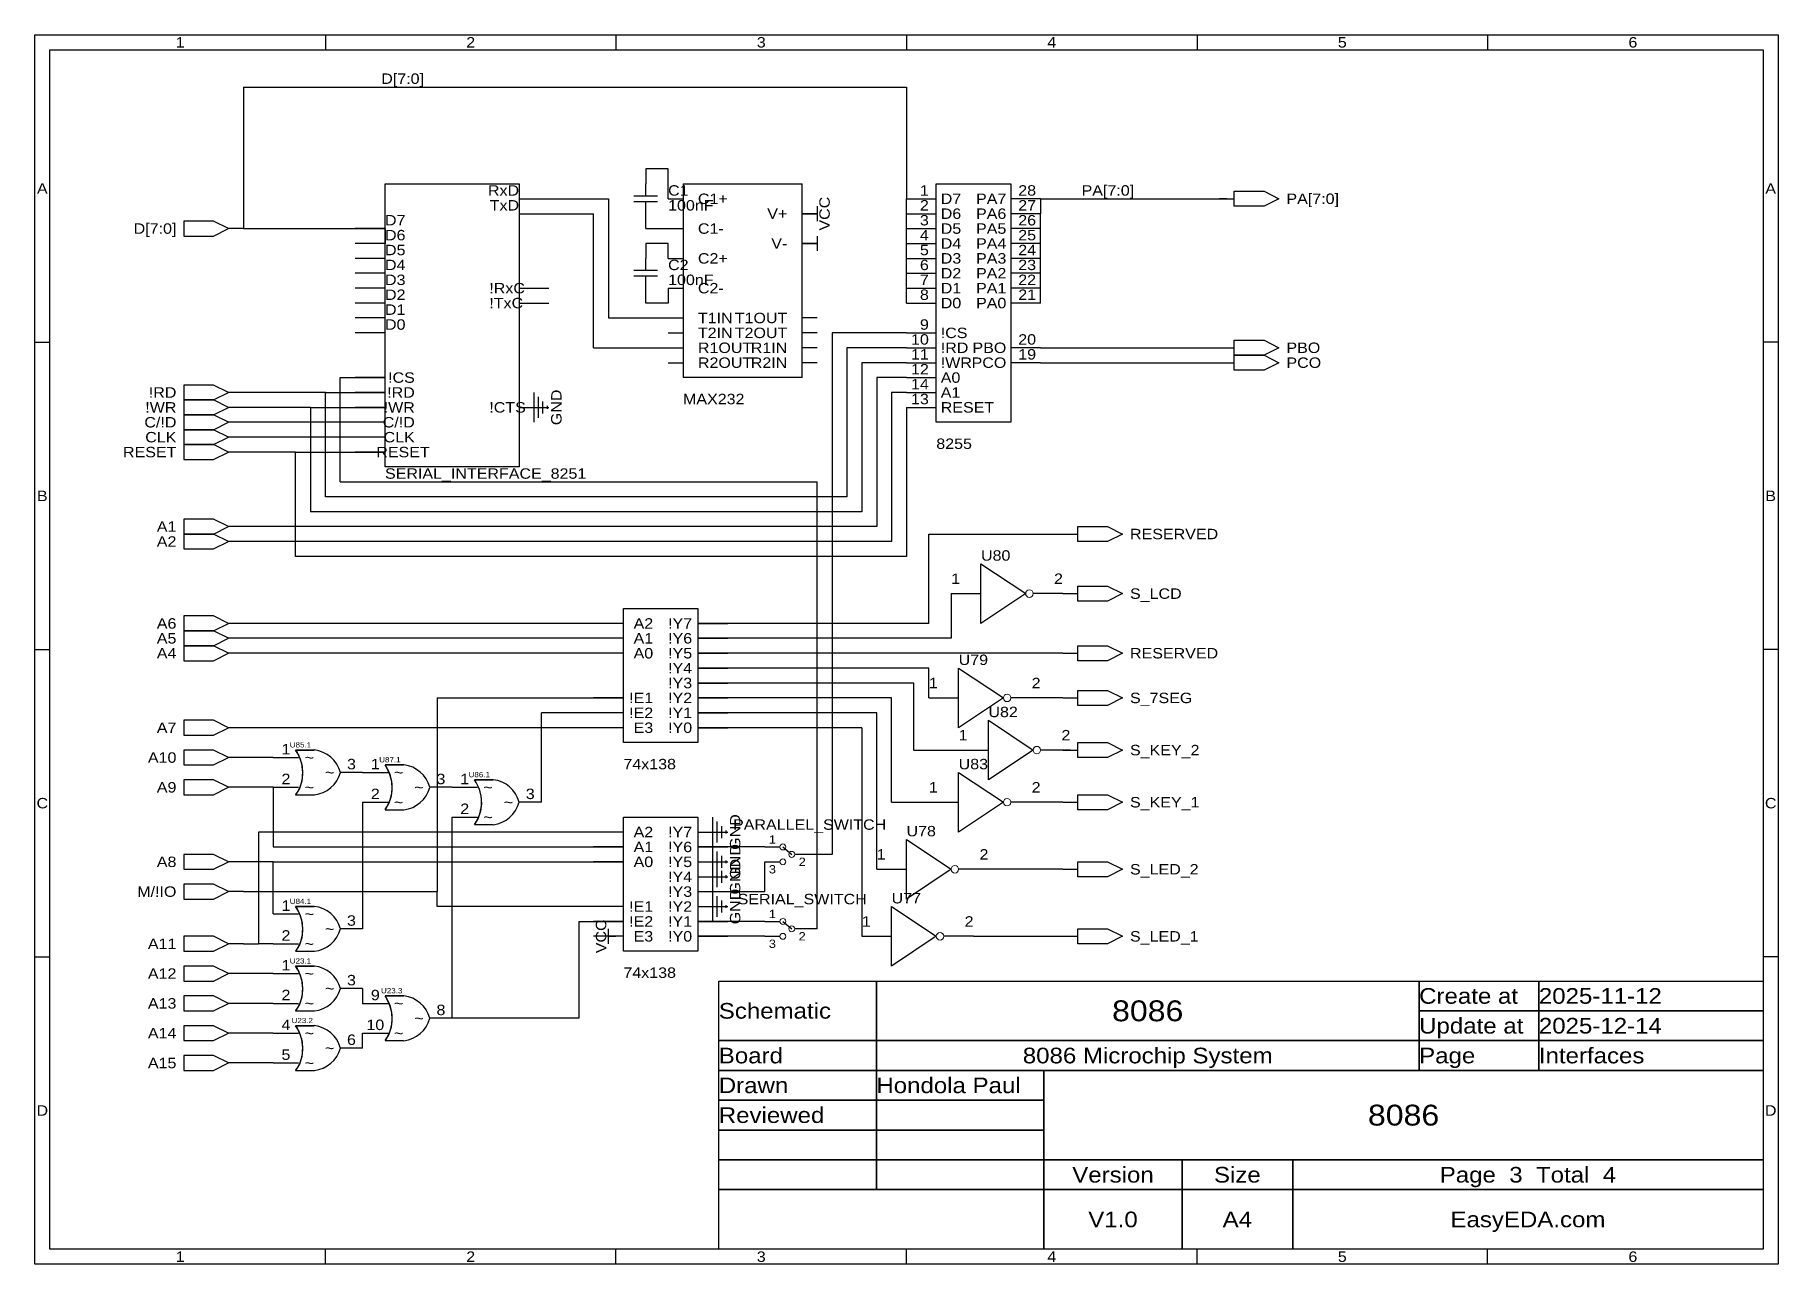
# Model space of a CAD drawing. Header units: millimetres. Extents: x 0 to 297, y 0 to 210.
import ezdxf
from ezdxf.enums import TextEntityAlignment as Align

# ---------------------------------------------------------------- set-up
doc = ezdxf.new("R2010")
doc.units = ezdxf.units.MM
doc.header["$MEASUREMENT"] = 0
doc.styles.get("Standard").update_dxf_attribs({"font": 'arial.ttf'})

msp = doc.modelspace()

# ---------------------------------------------------------------- linework, layer by layer
at = {"color": 1, "true_color": 0xa00000}
for points in [[(0, 209.55), (297.18, 209.55), (297.18, 0), (0, 0)], [(2.54, 207.01), (294.64, 207.01), (294.64, 2.54), (2.54, 2.54)], [(59.69, 184.15), (82.55, 184.15), (82.55, 135.89), (59.69, 135.89)], [(153.67, 184.15), (166.37, 184.15), (166.37, 143.51), (153.67, 143.51)], [(204.47, 182.88), (209.55, 182.88), (212.09, 181.61), (209.55, 180.34), (204.47, 180.34)], [(33.02, 176.53), (30.48, 177.8), (25.4, 177.8), (25.4, 175.26), (30.48, 175.26)], [(204.47, 157.48), (209.55, 157.48), (212.09, 156.21), (209.55, 154.94), (204.47, 154.94)], [(204.47, 154.94), (209.55, 154.94), (212.09, 153.67), (209.55, 152.4), (204.47, 152.4)], [(33.02, 148.59), (30.48, 149.86), (25.4, 149.86), (25.4, 147.32), (30.48, 147.32)], [(33.02, 146.05), (30.48, 147.32), (25.4, 147.32), (25.4, 144.78), (30.48, 144.78)], [(33.02, 143.51), (30.48, 144.78), (25.4, 144.78), (25.4, 142.24), (30.48, 142.24)], [(33.02, 140.97), (30.48, 142.24), (25.4, 142.24), (25.4, 139.7), (30.48, 139.7)], [(33.02, 138.43), (30.48, 139.7), (25.4, 139.7), (25.4, 137.16), (30.48, 137.16)], [(33.02, 125.73), (30.48, 127), (25.4, 127), (25.4, 124.46), (30.48, 124.46)], [(177.8, 125.73), (182.88, 125.73), (185.42, 124.46), (182.88, 123.19), (177.8, 123.19)], [(33.02, 123.19), (30.48, 124.46), (25.4, 124.46), (25.4, 121.92), (30.48, 121.92)], [(161.29, 114.3), (161.29, 119.38), (168.91, 114.3), (161.29, 109.22)], [(177.8, 115.57), (182.88, 115.57), (185.42, 114.3), (182.88, 113.03), (177.8, 113.03)], [(33.02, 109.22), (30.48, 110.49), (25.4, 110.49), (25.4, 107.95), (30.48, 107.95)], [(100.33, 111.76), (113.03, 111.76), (113.03, 88.9), (100.33, 88.9)], [(33.02, 106.68), (30.48, 107.95), (25.4, 107.95), (25.4, 105.41), (30.48, 105.41)], [(33.02, 104.14), (30.48, 105.41), (25.4, 105.41), (25.4, 102.87), (30.48, 102.87)], [(177.8, 105.41), (182.88, 105.41), (185.42, 104.14), (182.88, 102.87), (177.8, 102.87)], [(157.48, 96.52), (157.48, 101.6), (165.1, 96.52), (157.48, 91.44)], [(177.8, 97.79), (182.88, 97.79), (185.42, 96.52), (182.88, 95.25), (177.8, 95.25)], [(33.02, 91.44), (30.48, 92.71), (25.4, 92.71), (25.4, 90.17), (30.48, 90.17)], [(162.56, 87.63), (162.56, 92.71), (170.18, 87.63), (162.56, 82.55)], [(33.02, 86.36), (30.48, 87.63), (25.4, 87.63), (25.4, 85.09), (30.48, 85.09)], [(177.8, 88.9), (182.88, 88.9), (185.42, 87.63), (182.88, 86.36), (177.8, 86.36)], [(157.48, 78.74), (157.48, 83.82), (165.1, 78.74), (157.48, 73.66)], [(33.02, 81.28), (30.48, 82.55), (25.4, 82.55), (25.4, 80.01), (30.48, 80.01)], [(177.8, 80.01), (182.88, 80.01), (185.42, 78.74), (182.88, 77.47), (177.8, 77.47)], [(100.33, 76.2), (113.03, 76.2), (113.03, 53.34), (100.33, 53.34)], [(148.59, 67.31), (148.59, 72.39), (156.21, 67.31), (148.59, 62.23)], [(33.02, 68.58), (30.48, 69.85), (25.4, 69.85), (25.4, 67.31), (30.48, 67.31)], [(177.8, 68.58), (182.88, 68.58), (185.42, 67.31), (182.88, 66.04), (177.8, 66.04)], [(33.02, 63.5), (30.48, 64.77), (25.4, 64.77), (25.4, 62.23), (30.48, 62.23)], [(146.05, 55.88), (146.05, 60.96), (153.67, 55.88), (146.05, 50.8)], [(177.8, 57.15), (182.88, 57.15), (185.42, 55.88), (182.88, 54.61), (177.8, 54.61)], [(33.02, 54.61), (30.48, 55.88), (25.4, 55.88), (25.4, 53.34), (30.48, 53.34)], [(33.02, 49.53), (30.48, 50.8), (25.4, 50.8), (25.4, 48.26), (30.48, 48.26)], [(33.02, 44.45), (30.48, 45.72), (25.4, 45.72), (25.4, 43.18), (30.48, 43.18)], [(33.02, 39.37), (30.48, 40.64), (25.4, 40.64), (25.4, 38.1), (30.48, 38.1)], [(33.02, 34.29), (30.48, 35.56), (25.4, 35.56), (25.4, 33.02), (30.48, 33.02)]]:
    msp.add_lwpolyline(points, close=True, dxfattribs=at)
for points in [[(49.53, 209.55), (49.53, 207.01)], [(99.06, 209.55), (99.06, 207.01)], [(148.59, 209.55), (148.59, 207.01)], [(198.12, 209.55), (198.12, 207.01)], [(247.65, 209.55), (247.65, 207.01)], [(102.11, 182.12), (106.17, 182.12)], [(104.14, 182.12), (104.14, 184.15)], [(110.49, 184.15), (130.81, 184.15)], [(110.49, 184.15), (110.49, 151.13)], [(130.81, 151.13), (130.81, 184.15)], [(106.17, 181.1), (102.11, 181.1)], [(104.14, 179.07), (104.14, 181.1)], [(133.35, 179.07), (132.08, 179.07)], [(133.35, 180.34), (133.35, 177.8)], [(133.35, 173.99), (132.08, 173.99)], [(133.35, 175.26), (133.35, 172.72)], [(102.11, 169.42), (106.17, 169.42)], [(104.14, 169.42), (104.14, 171.45)], [(106.17, 168.4), (102.11, 168.4)], [(104.14, 166.37), (104.14, 168.4)], [(0, 157.16), (2.54, 157.16)], [(297.18, 157.16), (294.64, 157.16)], [(85.09, 143.51), (85.09, 148.59)], [(130.81, 151.13), (110.49, 151.13)], [(85.85, 144.27), (85.85, 147.83)], [(86.61, 145.03), (86.61, 147.07)], [(87.38, 145.8), (87.38, 146.3)], [(0, 104.78), (2.54, 104.78)], [(297.18, 104.78), (294.64, 104.78)], [(44.45, 87.63), (47.62, 87.63)], [(47.62, 87.63), (44.45, 87.63), (44.7, 87.22), (45.24, 86.08), (45.57, 84.86), (45.64, 83.57), (45.49, 82.32), (45.09, 81.1), (44.45, 80.01), (47.62, 80.01)], [(59.69, 85.09), (62.87, 85.09)], [(62.87, 85.09), (59.69, 85.09), (59.94, 84.68), (60.48, 83.54), (60.81, 82.32), (60.88, 81.03), (60.73, 79.78), (60.33, 78.56), (59.69, 77.47), (62.87, 77.47)], [(74.93, 82.55), (78.1, 82.55)], [(78.1, 82.55), (74.93, 82.55), (75.18, 82.14), (75.72, 81), (76.05, 79.78), (76.12, 78.49), (75.97, 77.24), (75.56, 76.02), (74.93, 74.93), (78.1, 74.93)], [(44.45, 80.01), (47.62, 80.01)], [(59.69, 77.47), (62.87, 77.47)], [(74.93, 74.93), (78.1, 74.93)], [(115.57, 71.12), (115.57, 76.2)], [(116.33, 71.88), (116.33, 75.44)], [(117.09, 72.64), (117.09, 74.68)], [(117.86, 73.41), (117.86, 73.91)], [(115.57, 66.04), (115.57, 71.12)], [(115.57, 63.5), (115.57, 68.58)], [(116.33, 66.8), (116.33, 70.36)], [(117.09, 67.56), (117.09, 69.6)], [(117.86, 68.33), (117.86, 68.83)], [(116.33, 64.26), (116.33, 67.82)], [(117.09, 65.02), (117.09, 67.06)], [(117.86, 65.79), (117.86, 66.29)], [(115.57, 58.42), (115.57, 63.5)], [(116.33, 59.18), (116.33, 62.74)], [(44.45, 60.96), (47.62, 60.96)], [(47.62, 60.96), (44.45, 60.96), (44.7, 60.55), (45.24, 59.41), (45.57, 58.19), (45.64, 56.9), (45.49, 55.65), (45.09, 54.43), (44.45, 53.34), (47.62, 53.34)], [(117.09, 59.94), (117.09, 61.98)], [(117.86, 60.71), (117.86, 61.21)], [(97.79, 54.61), (97.79, 57.15)], [(97.79, 55.88), (99.06, 55.88)], [(0, 52.39), (2.54, 52.39)], [(44.45, 53.34), (47.62, 53.34)], [(44.45, 50.8), (47.62, 50.8)], [(47.62, 50.8), (44.45, 50.8), (44.7, 50.39), (45.24, 49.25), (45.57, 48.03), (45.64, 46.74), (45.49, 45.49), (45.09, 44.27), (44.45, 43.18), (47.62, 43.18)], [(297.18, 52.39), (294.64, 52.39)], [(116.59, 48.26), (143.45, 48.26)], [(116.59, 38.1), (116.59, 48.26)], [(143.45, 48.26), (143.45, 38.1)], [(143.45, 48.26), (235.98, 48.26)], [(143.45, 38.1), (143.45, 48.26)], [(235.98, 48.26), (235.98, 38.1)], [(235.98, 48.26), (256.39, 48.26)], [(235.98, 43.18), (235.98, 48.26)], [(256.39, 48.26), (256.39, 43.18)], [(256.39, 48.26), (294.64, 48.26)], [(256.39, 43.18), (256.39, 48.26)], [(294.64, 48.26), (294.64, 43.18)], [(59.69, 45.72), (62.87, 45.72)], [(62.87, 45.72), (59.69, 45.72), (59.94, 45.31), (60.48, 44.17), (60.81, 42.95), (60.88, 41.66), (60.73, 40.41), (60.33, 39.19), (59.69, 38.1), (62.87, 38.1)], [(44.45, 43.18), (47.62, 43.18)], [(256.39, 43.18), (235.98, 43.18)], [(235.98, 43.18), (256.39, 43.18)], [(235.98, 38.1), (235.98, 43.18)], [(294.64, 43.18), (256.39, 43.18)], [(256.39, 43.18), (256.39, 38.1)], [(256.39, 43.18), (294.64, 43.18)], [(256.39, 38.1), (256.39, 43.18)], [(294.64, 43.18), (294.64, 38.1)], [(44.45, 40.64), (47.62, 40.64)], [(47.62, 40.64), (44.45, 40.64), (44.7, 40.23), (45.24, 39.09), (45.57, 37.87), (45.64, 36.58), (45.49, 35.33), (45.09, 34.11), (44.45, 33.02), (47.62, 33.02)], [(59.69, 38.1), (62.87, 38.1)], [(143.45, 38.1), (116.59, 38.1)], [(116.59, 38.1), (143.45, 38.1)], [(116.59, 33.02), (116.59, 38.1)], [(235.98, 38.1), (143.45, 38.1)], [(143.45, 38.1), (143.45, 33.02)], [(143.45, 38.1), (235.98, 38.1)], [(143.45, 33.02), (143.45, 38.1)], [(256.39, 38.1), (235.98, 38.1)], [(235.98, 38.1), (235.98, 33.02)], [(235.98, 38.1), (256.39, 38.1)], [(235.98, 33.02), (235.98, 38.1)], [(294.64, 38.1), (256.39, 38.1)], [(256.39, 38.1), (256.39, 33.02)], [(256.39, 38.1), (294.64, 38.1)], [(256.39, 33.02), (256.39, 38.1)], [(294.64, 38.1), (294.64, 33.02)], [(44.45, 33.02), (47.62, 33.02)], [(143.45, 33.02), (116.59, 33.02)], [(116.59, 33.02), (143.45, 33.02)], [(116.59, 27.94), (116.59, 33.02)], [(235.98, 33.02), (143.45, 33.02)], [(143.45, 33.02), (143.45, 27.94)], [(143.45, 33.02), (172.02, 33.02)], [(143.45, 27.94), (143.45, 33.02)], [(172.02, 33.02), (172.02, 27.94)], [(172.02, 33.02), (294.64, 33.02)], [(172.02, 17.78), (172.02, 33.02)], [(256.39, 33.02), (235.98, 33.02)], [(294.64, 33.02), (256.39, 33.02)], [(294.64, 33.02), (294.64, 17.78)], [(143.45, 27.94), (116.59, 27.94)], [(116.59, 27.94), (143.45, 27.94)], [(116.59, 22.86), (116.59, 27.94)], [(172.02, 27.94), (143.45, 27.94)], [(143.45, 27.94), (143.45, 22.86)], [(143.45, 27.94), (172.02, 27.94)], [(143.45, 22.86), (143.45, 27.94)], [(172.02, 27.94), (172.02, 22.86)], [(143.45, 22.86), (116.59, 22.86)], [(116.59, 22.86), (143.45, 22.86)], [(116.59, 17.78), (116.59, 22.86)], [(172.02, 22.86), (143.45, 22.86)], [(143.45, 22.86), (143.45, 17.78)], [(143.45, 22.86), (172.02, 22.86)], [(143.45, 17.78), (143.45, 22.86)], [(172.02, 22.86), (172.02, 17.78)], [(143.45, 17.78), (116.59, 17.78)], [(116.59, 17.78), (143.45, 17.78)], [(116.59, 12.7), (116.59, 17.78)], [(172.02, 17.78), (143.45, 17.78)], [(143.45, 17.78), (143.45, 12.7)], [(143.45, 17.78), (172.02, 17.78)], [(143.45, 12.7), (143.45, 17.78)], [(294.64, 17.78), (172.02, 17.78)], [(172.02, 17.78), (172.02, 12.7)], [(172.02, 17.78), (195.56, 17.78)], [(172.02, 12.7), (172.02, 17.78)], [(195.56, 17.78), (195.56, 12.7)], [(195.56, 17.78), (214.43, 17.78)], [(195.56, 12.7), (195.56, 17.78)], [(214.43, 17.78), (214.43, 12.7)], [(214.43, 17.78), (294.64, 17.78)], [(214.43, 12.7), (214.43, 17.78)], [(294.64, 17.78), (294.64, 12.7)], [(143.45, 12.7), (116.59, 12.7)], [(116.59, 12.7), (172.02, 12.7)], [(116.59, 2.54), (116.59, 12.7)], [(172.02, 12.7), (143.45, 12.7)], [(195.56, 12.7), (172.02, 12.7)], [(172.02, 12.7), (172.02, 2.54)], [(172.02, 12.7), (195.56, 12.7)], [(172.02, 2.54), (172.02, 12.7)], [(214.43, 12.7), (195.56, 12.7)], [(195.56, 12.7), (195.56, 2.54)], [(195.56, 12.7), (214.43, 12.7)], [(195.56, 2.54), (195.56, 12.7)], [(294.64, 12.7), (214.43, 12.7)], [(214.43, 12.7), (214.43, 2.54)], [(214.43, 12.7), (294.64, 12.7)], [(214.43, 2.54), (214.43, 12.7)], [(294.64, 12.7), (294.64, 2.54)], [(49.53, 0), (49.53, 2.54)], [(99.06, 0), (99.06, 2.54)], [(172.02, 2.54), (116.59, 2.54)], [(148.59, 0), (148.59, 2.54)], [(195.56, 2.54), (172.02, 2.54)], [(214.43, 2.54), (195.56, 2.54)], [(198.12, 0), (198.12, 2.54)], [(294.64, 2.54), (214.43, 2.54)], [(247.65, 0), (247.65, 2.54)]]:
    msp.add_lwpolyline(points, dxfattribs=at)
at = {"color": 1, "true_color": 0x008800}
for points in [[(35.56, 200.66), (35.56, 176.53)], [(35.56, 200.66), (148.59, 200.66)], [(148.59, 200.66), (148.59, 181.61)], [(107.95, 186.69), (104.14, 186.69)], [(107.95, 181.61), (107.95, 186.69)], [(82.55, 181.61), (97.79, 181.61)], [(97.79, 181.61), (97.79, 161.29)], [(148.59, 179.07), (148.59, 181.61)], [(171.45, 181.61), (201.93, 181.61)], [(171.45, 181.61), (171.45, 179.07)], [(203.2, 181.61), (201.93, 181.61)], [(82.55, 179.07), (95.25, 179.07)], [(95.25, 156.21), (95.25, 179.07)], [(130.81, 179.07), (133.35, 179.07)], [(148.59, 176.53), (148.59, 179.07)], [(171.45, 176.53), (171.45, 179.07)], [(35.56, 176.53), (59.69, 176.53)], [(59.69, 176.53), (59.69, 173.99)], [(104.14, 176.53), (107.95, 176.53)], [(148.59, 173.99), (148.59, 176.53)], [(171.45, 173.99), (171.45, 176.53)], [(59.69, 171.45), (59.69, 173.99)], [(107.95, 173.99), (104.14, 173.99)], [(107.95, 171.45), (107.95, 173.99)], [(130.81, 173.99), (133.35, 173.99)], [(148.59, 171.45), (148.59, 173.99)], [(171.45, 171.45), (171.45, 173.99)], [(59.69, 168.91), (59.69, 171.45)], [(148.59, 168.91), (148.59, 171.45)], [(171.45, 168.91), (171.45, 171.45)], [(59.69, 166.37), (59.69, 168.91)], [(148.59, 166.37), (148.59, 168.91)], [(171.45, 166.37), (171.45, 168.91)], [(59.69, 163.83), (59.69, 166.37)], [(59.69, 161.29), (59.69, 163.83)], [(107.95, 163.83), (104.14, 163.83)], [(107.95, 166.37), (107.95, 163.83)], [(148.59, 163.83), (148.59, 166.37)], [(171.45, 163.83), (171.45, 166.37)], [(59.69, 158.75), (59.69, 161.29)], [(97.79, 161.29), (107.95, 161.29)], [(148.59, 158.75), (135.89, 158.75)], [(135.89, 158.75), (135.89, 69.85)], [(95.25, 156.21), (107.95, 156.21)], [(138.43, 156.21), (138.43, 130.81)], [(148.59, 156.21), (138.43, 156.21)], [(171.45, 156.21), (201.93, 156.21)], [(148.59, 153.67), (140.97, 153.67)], [(140.97, 153.67), (140.97, 128.27)], [(171.45, 153.67), (201.93, 153.67)], [(49.53, 148.59), (35.56, 148.59)], [(49.53, 148.59), (59.69, 148.59)], [(49.53, 130.81), (49.53, 148.59)], [(52.07, 151.13), (59.69, 151.13)], [(52.07, 133.35), (52.07, 151.13)], [(143.51, 151.13), (143.51, 125.73)], [(148.59, 151.13), (143.51, 151.13)], [(146.05, 148.59), (146.05, 123.19)], [(148.59, 148.59), (146.05, 148.59)], [(46.99, 146.05), (35.56, 146.05)], [(46.99, 146.05), (59.69, 146.05)], [(46.99, 146.05), (46.99, 128.27)], [(148.59, 146.05), (148.59, 120.65)], [(59.69, 143.51), (35.56, 143.51)], [(59.69, 140.97), (35.56, 140.97)], [(44.45, 138.43), (35.56, 138.43)], [(44.45, 138.43), (59.69, 138.43)], [(44.45, 120.65), (44.45, 138.43)], [(138.43, 130.81), (49.53, 130.81)], [(52.07, 133.35), (133.35, 133.35)], [(133.35, 57.15), (133.35, 133.35)], [(140.97, 128.27), (46.99, 128.27)], [(143.51, 125.73), (35.56, 125.73)], [(146.05, 123.19), (35.56, 123.19)], [(152.4, 109.22), (152.4, 124.46)], [(152.4, 124.46), (175.26, 124.46)], [(148.59, 120.65), (44.45, 120.65)], [(156.21, 114.3), (156.21, 106.68)], [(100.33, 109.22), (35.56, 109.22)], [(152.4, 109.22), (113.03, 109.22)], [(100.33, 106.68), (35.56, 106.68)], [(100.33, 104.14), (35.56, 104.14)], [(156.21, 106.68), (113.03, 106.68)], [(175.26, 104.14), (113.03, 104.14)], [(152.4, 101.6), (113.03, 101.6)], [(152.4, 96.52), (152.4, 101.6)], [(149.86, 99.06), (113.03, 99.06)], [(149.86, 87.63), (149.86, 99.06)], [(68.58, 96.52), (68.58, 63.5)], [(68.58, 96.52), (100.33, 96.52)], [(146.05, 96.52), (113.03, 96.52)], [(146.05, 78.74), (146.05, 96.52)], [(175.26, 96.52), (171.45, 96.52)], [(100.33, 93.98), (86.36, 93.98)], [(86.36, 78.74), (86.36, 93.98)], [(143.51, 93.98), (113.03, 93.98)], [(143.51, 67.31), (143.51, 93.98)], [(100.33, 91.44), (35.56, 91.44)], [(140.97, 91.44), (113.03, 91.44)], [(140.97, 91.44), (140.97, 55.88)], [(40.64, 86.36), (35.56, 86.36)], [(149.86, 87.63), (157.48, 87.63)], [(175.26, 87.63), (176.53, 87.63)], [(40.64, 81.28), (35.56, 81.28)], [(40.64, 81.28), (40.64, 71.12)], [(55.88, 78.74), (55.88, 57.15)], [(146.05, 78.74), (152.4, 78.74)], [(175.26, 78.74), (171.45, 78.74)], [(71.12, 41.91), (71.12, 76.2)], [(38.1, 73.66), (38.1, 54.61)], [(100.33, 73.66), (38.1, 73.66)], [(40.64, 68.58), (35.56, 68.58)], [(40.64, 71.12), (100.33, 71.12)], [(40.64, 68.58), (100.33, 68.58)], [(40.64, 59.69), (40.64, 68.58)], [(124.46, 71.12), (113.03, 71.12)], [(124.46, 63.5), (124.46, 68.58)], [(135.89, 69.85), (132.08, 69.85)], [(175.26, 67.31), (162.56, 67.31)], [(35.56, 63.5), (68.58, 63.5)], [(68.58, 60.96), (68.58, 63.5)], [(113.03, 63.5), (124.46, 63.5)], [(100.33, 60.96), (68.58, 60.96)], [(92.71, 58.42), (92.71, 41.91)], [(92.71, 58.42), (100.33, 58.42)], [(124.46, 58.42), (113.03, 58.42)], [(133.35, 57.15), (132.08, 57.15)], [(35.56, 54.61), (38.1, 54.61)], [(40.64, 54.61), (38.1, 54.61)], [(124.46, 55.88), (113.03, 55.88)], [(160.02, 55.88), (175.26, 55.88)], [(40.64, 49.53), (35.56, 49.53)], [(55.88, 46.99), (55.88, 44.45)], [(40.64, 44.45), (35.56, 44.45)], [(92.71, 41.91), (71.12, 41.91)], [(40.64, 39.37), (35.56, 39.37)], [(55.88, 36.83), (55.88, 39.37)], [(40.64, 34.29), (35.56, 34.29)]]:
    msp.add_lwpolyline(points, dxfattribs=at)
at = {"color": 1, "true_color": 0x880000}
for points in [[(104.14, 186.69), (104.14, 184.15)], [(82.55, 181.61), (87.63, 181.61)], [(107.95, 181.61), (110.49, 181.61)], [(148.59, 181.61), (153.67, 181.61)], [(171.45, 181.61), (166.37, 181.61)], [(201.93, 181.61), (204.47, 181.61)], [(82.55, 179.07), (87.63, 179.07)], [(104.14, 176.53), (104.14, 179.07)], [(133.35, 179.07), (130.81, 179.07)], [(130.81, 179.07), (132.08, 179.07)], [(148.59, 179.07), (153.67, 179.07)], [(171.45, 179.07), (166.37, 179.07)], [(35.56, 176.53), (33.02, 176.53)], [(59.69, 176.53), (54.61, 176.53)], [(107.95, 176.53), (110.49, 176.53)], [(148.59, 176.53), (153.67, 176.53)], [(171.45, 176.53), (166.37, 176.53)], [(59.69, 173.99), (54.61, 173.99)], [(104.14, 173.99), (104.14, 171.45)], [(130.81, 173.99), (132.08, 173.99)], [(133.35, 173.99), (130.81, 173.99)], [(148.59, 173.99), (153.67, 173.99)], [(171.45, 173.99), (166.37, 173.99)], [(59.69, 171.45), (54.61, 171.45)], [(107.95, 171.45), (110.49, 171.45)], [(148.59, 171.45), (153.67, 171.45)], [(171.45, 171.45), (166.37, 171.45)], [(59.69, 168.91), (54.61, 168.91)], [(148.59, 168.91), (153.67, 168.91)], [(171.45, 168.91), (166.37, 168.91)], [(59.69, 166.37), (54.61, 166.37)], [(59.69, 163.83), (54.61, 163.83)], [(82.55, 166.37), (87.63, 166.37)], [(82.55, 163.83), (87.63, 163.83)], [(104.14, 163.83), (104.14, 166.37)], [(107.95, 166.37), (110.49, 166.37)], [(148.59, 166.37), (153.67, 166.37)], [(148.59, 163.83), (153.67, 163.83)], [(171.45, 166.37), (166.37, 166.37)], [(171.45, 163.83), (166.37, 163.83)], [(59.69, 161.29), (54.61, 161.29)], [(107.95, 161.29), (110.49, 161.29)], [(133.35, 161.29), (130.81, 161.29)], [(59.69, 158.75), (54.61, 158.75)], [(107.95, 158.75), (110.49, 158.75)], [(133.35, 158.75), (130.81, 158.75)], [(148.59, 158.75), (153.67, 158.75)], [(107.95, 156.21), (110.49, 156.21)], [(133.35, 156.21), (130.81, 156.21)], [(148.59, 156.21), (153.67, 156.21)], [(171.45, 156.21), (166.37, 156.21)], [(201.93, 156.21), (204.47, 156.21)], [(107.95, 153.67), (110.49, 153.67)], [(133.35, 153.67), (130.81, 153.67)], [(148.59, 153.67), (153.67, 153.67)], [(171.45, 153.67), (166.37, 153.67)], [(201.93, 153.67), (204.47, 153.67)], [(35.56, 148.59), (33.02, 148.59)], [(59.69, 151.13), (54.61, 151.13)], [(59.69, 148.59), (54.61, 148.59)], [(148.59, 151.13), (153.67, 151.13)], [(148.59, 148.59), (153.67, 148.59)], [(35.56, 146.05), (33.02, 146.05)], [(59.69, 146.05), (54.61, 146.05)], [(82.55, 146.05), (87.63, 146.05)], [(82.55, 146.05), (85.09, 146.05)], [(148.59, 146.05), (153.67, 146.05)], [(35.56, 143.51), (33.02, 143.51)], [(59.69, 143.51), (54.61, 143.51)], [(35.56, 140.97), (33.02, 140.97)], [(59.69, 140.97), (54.61, 140.97)], [(35.56, 138.43), (33.02, 138.43)], [(59.69, 138.43), (54.61, 138.43)], [(35.56, 125.73), (33.02, 125.73)], [(35.56, 123.19), (33.02, 123.19)], [(175.26, 124.46), (177.8, 124.46)], [(156.21, 114.3), (161.29, 114.3)], [(175.26, 114.3), (170.18, 114.3)], [(175.26, 114.3), (177.8, 114.3)], [(35.56, 109.22), (33.02, 109.22)], [(100.33, 109.22), (95.25, 109.22)], [(113.03, 109.22), (118.11, 109.22)], [(35.56, 106.68), (33.02, 106.68)], [(35.56, 104.14), (33.02, 104.14)], [(100.33, 106.68), (95.25, 106.68)], [(100.33, 104.14), (95.25, 104.14)], [(113.03, 106.68), (118.11, 106.68)], [(113.03, 104.14), (118.11, 104.14)], [(175.26, 104.14), (177.8, 104.14)], [(113.03, 101.6), (118.11, 101.6)], [(113.03, 99.06), (118.11, 99.06)], [(100.33, 96.52), (95.25, 96.52)], [(113.03, 96.52), (118.11, 96.52)], [(152.4, 96.52), (157.48, 96.52)], [(171.45, 96.52), (166.37, 96.52)], [(175.26, 96.52), (177.8, 96.52)], [(100.33, 93.98), (95.25, 93.98)], [(113.03, 93.98), (118.11, 93.98)], [(35.56, 91.44), (33.02, 91.44)], [(100.33, 91.44), (95.25, 91.44)], [(113.03, 91.44), (118.11, 91.44)], [(35.56, 86.36), (33.02, 86.36)], [(40.64, 86.36), (44.96, 86.36)], [(157.48, 87.63), (162.56, 87.63)], [(176.53, 87.63), (171.45, 87.63)], [(175.26, 87.63), (177.8, 87.63)], [(55.88, 83.82), (52.07, 83.82)], [(55.88, 83.82), (60.2, 83.82)], [(35.56, 81.28), (33.02, 81.28)], [(40.64, 81.28), (44.96, 81.28)], [(71.12, 81.28), (67.31, 81.28)], [(71.12, 81.28), (75.44, 81.28)], [(55.88, 78.74), (60.2, 78.74)], [(86.36, 78.74), (82.55, 78.74)], [(152.4, 78.74), (157.48, 78.74)], [(171.45, 78.74), (166.37, 78.74)], [(175.26, 78.74), (177.8, 78.74)], [(71.12, 76.2), (75.44, 76.2)], [(100.33, 73.66), (95.25, 73.66)], [(113.03, 73.66), (118.11, 73.66)], [(113.03, 73.66), (115.57, 73.66)], [(35.56, 68.58), (33.02, 68.58)], [(100.33, 71.12), (95.25, 71.12)], [(100.33, 68.58), (95.25, 68.58)], [(113.03, 71.12), (118.11, 71.12)], [(113.03, 68.58), (118.11, 68.58)], [(113.03, 68.58), (115.57, 68.58)], [(124.46, 71.12), (127, 71.12)], [(124.46, 68.58), (127, 68.58)], [(132.08, 69.85), (129.54, 69.85)], [(113.03, 66.04), (118.11, 66.04)], [(113.03, 66.04), (115.57, 66.04)], [(143.51, 67.31), (148.59, 67.31)], [(162.56, 67.31), (157.48, 67.31)], [(175.26, 67.31), (177.8, 67.31)], [(35.56, 63.5), (33.02, 63.5)], [(113.03, 63.5), (118.11, 63.5)], [(40.64, 59.69), (44.96, 59.69)], [(100.33, 60.96), (95.25, 60.96)], [(113.03, 60.96), (118.11, 60.96)], [(113.03, 60.96), (115.57, 60.96)], [(55.88, 57.15), (52.07, 57.15)], [(100.33, 58.42), (95.25, 58.42)], [(113.03, 58.42), (118.11, 58.42)], [(124.46, 58.42), (127, 58.42)], [(132.08, 57.15), (129.54, 57.15)], [(35.56, 54.61), (33.02, 54.61)], [(40.64, 54.61), (44.96, 54.61)], [(100.33, 55.88), (95.25, 55.88)], [(100.33, 55.88), (99.06, 55.88)], [(113.03, 55.88), (118.11, 55.88)], [(124.46, 55.88), (127, 55.88)], [(140.97, 55.88), (146.05, 55.88)], [(160.02, 55.88), (154.94, 55.88)], [(175.26, 55.88), (177.8, 55.88)], [(35.56, 49.53), (33.02, 49.53)], [(40.64, 49.53), (44.96, 49.53)], [(55.88, 46.99), (52.07, 46.99)], [(35.56, 44.45), (33.02, 44.45)], [(40.64, 44.45), (44.96, 44.45)], [(55.88, 44.45), (60.2, 44.45)], [(71.12, 41.91), (67.31, 41.91)], [(35.56, 39.37), (33.02, 39.37)], [(40.64, 39.37), (44.96, 39.37)], [(55.88, 39.37), (60.2, 39.37)], [(55.88, 36.83), (52.07, 36.83)], [(35.56, 34.29), (33.02, 34.29)], [(40.64, 34.29), (44.96, 34.29)]]:
    msp.add_lwpolyline(points, dxfattribs=at)
at = {"color": 1, "true_color": 0x0000ff}
for points in [[(127.51, 71.12), (129.03, 69.85)], [(127.51, 58.42), (129.03, 57.15)]]:
    msp.add_lwpolyline(points, dxfattribs=at)
at = {"color": 1, "lineweight": 0, "true_color": 0xa00000}
for centre in [(169.54, 114.3), (165.74, 96.52), (170.81, 87.63), (165.74, 78.74), (156.84, 67.31), (154.31, 55.88)]:
    msp.add_circle(centre, 0.635, dxfattribs=at)
at = {"color": 1, "lineweight": 0, "true_color": 0x0000ff}
for centre in [(127.51, 71.12), (127.51, 68.58), (129.03, 69.85), (127.51, 58.42), (129.03, 57.15), (127.51, 55.88)]:
    msp.add_circle(centre, 0.508, dxfattribs=at)
at = {"color": 1, "true_color": 0xa00000}
for centre, radius, start, end in [((39.12, 83.82), 6.55, 324.7377, 395.5377), ((47.07, 82.5), 5.18, 14.7864, 83.4866), ((47.07, 85.14), 5.18, 276.5134, 345.2136), ((54.36, 81.28), 6.55, 324.7377, 395.5377), ((62.31, 79.96), 5.18, 14.7864, 83.4866), ((62.31, 82.6), 5.18, 276.5134, 345.2136), ((69.6, 78.74), 6.55, 324.7377, 395.5377), ((77.55, 77.42), 5.18, 14.7864, 83.4866), ((77.55, 80.06), 5.18, 276.5134, 345.2136), ((39.12, 57.15), 6.55, 324.7377, 395.5377), ((47.07, 55.83), 5.18, 14.7864, 83.4866), ((47.07, 58.47), 5.18, 276.5134, 345.2136), ((39.12, 46.99), 6.55, 324.7377, 395.5377), ((47.07, 45.67), 5.18, 14.7864, 83.4866), ((47.07, 48.31), 5.18, 276.5134, 345.2136), ((54.36, 41.91), 6.55, 324.7377, 395.5377), ((62.31, 40.59), 5.18, 14.7864, 83.4866), ((62.31, 43.23), 5.18, 276.5134, 345.2136), ((39.12, 36.83), 6.55, 324.7377, 395.5377), ((47.07, 35.51), 5.18, 14.7864, 83.4866), ((47.07, 38.15), 5.18, 276.5134, 345.2136)]:
    msp.add_arc(centre, radius, start, end, dxfattribs=at)

# ---------------------------------------------------------------- texts
at = {"color": 1, "true_color": 0xa00000, "width": 1.1}
for s, height, p in [('1', 1.78, (24.77, 208.28)), ('2', 1.78, (74.3, 208.28)), ('3', 1.78, (123.83, 208.28)), ('4', 1.78, (173.35, 208.28)), ('5', 1.78, (222.88, 208.28)), ('6', 1.78, (272.42, 208.28)), ('A', 1.78, (1.27, 183.36)), ('A', 1.78, (295.91, 183.36)), ('B', 1.78, (1.27, 130.97)), ('B', 1.78, (295.91, 130.97)), ('C', 1.78, (1.27, 78.58)), ('C', 1.78, (295.91, 78.58)), ('8086', 3.556, (189.71, 43.18)), ('8086 Microchip System', 2.667, (189.71, 35.56)), ('D', 1.78, (1.27, 26.19)), ('8086', 3.556, (233.33, 25.4)), ('D', 1.78, (295.91, 26.19)), ('Version', 2.667, (183.79, 15.24)), ('Size', 2.667, (204.99, 15.24)), ('Page  3  Total  4', 2.667, (254.53, 15.24)), ('V1.0', 2.667, (183.79, 7.62)), ('A4', 2.667, (204.99, 7.62)), ('EasyEDA.com', 2.667, (254.53, 7.62)), ('1', 1.78, (24.77, 1.27)), ('2', 1.78, (74.3, 1.27)), ('3', 1.78, (123.83, 1.27)), ('4', 1.78, (173.35, 1.27)), ('5', 1.78, (222.88, 1.27)), ('6', 1.78, (272.42, 1.27))]:
    msp.add_text(s, height=height, dxfattribs=at).set_placement(p, align=Align.MIDDLE_CENTER)
at = {"color": 1, "true_color": 0x0000ff, "width": 1.1}
for s, p in [('D[7:0]', (59.05, 200.66)), ('C1', (107.95, 181.61)), ('100nF', (107.95, 179.07)), ('PA[7:0]', (178.44, 181.61)), ('C2', (107.95, 168.91)), ('100nF', (107.95, 166.37)), ('SERIAL_INTERFACE_8251', (59.69, 133.35)), ('U80', (161.29, 119.38)), ('U79', (157.48, 101.6)), ('U82', (162.56, 92.71)), ('U83', (157.48, 83.82)), ('U78', (148.59, 72.39)), ('U77', (146.05, 60.96))]:
    msp.add_text(s, height=1.778, dxfattribs=at).set_placement(p, align=Align.BOTTOM_LEFT)
at = {"color": 1, "true_color": 0x000000, "width": 1.1}
for s, height, p in [('RxD', 1.778, (82.55, 181.61)), ('TxD', 1.778, (82.55, 179.07)), ('2', 1.78, (152.4, 179.07)), ('1', 1.78, (152.4, 181.61)), ('3', 1.78, (152.4, 176.53)), ('4', 1.78, (152.4, 173.99)), ('5', 1.78, (152.4, 171.45)), ('6', 1.78, (152.4, 168.91)), ('7', 1.78, (152.4, 166.37)), ('8', 1.78, (152.4, 163.83)), ('9', 1.78, (152.4, 158.75)), ('10', 1.778, (152.4, 156.21)), ('11', 1.778, (152.4, 153.67)), ('12', 1.778, (152.4, 151.13)), ('14', 1.778, (152.4, 148.59)), ('13', 1.778, (152.4, 146.05))]:
    msp.add_text(s, height=height, dxfattribs=at).set_placement(p, align=Align.BOTTOM_RIGHT)
for s, height, p in [('C1+', 1.778, (113.03, 181.61)), ('D7', 1.778, (154.43, 181.61)), ('D6', 1.778, (154.43, 179.07)), ('C1-', 1.778, (113.03, 176.53)), ('D5', 1.778, (154.43, 176.53)), ('C2+', 1.778, (113.03, 171.45)), ('D4', 1.778, (154.43, 173.99)), ('D3', 1.778, (154.43, 171.45)), ('D2', 1.778, (154.43, 168.91)), ('!RxC', 1.778, (77.47, 166.37)), ('C2-', 1.778, (113.03, 166.37)), ('D1', 1.778, (154.43, 166.37)), ('!TxC', 1.778, (77.47, 163.83)), ('D0', 1.778, (154.43, 163.83)), ('T1IN', 1.778, (113.03, 161.29)), ('T2IN', 1.778, (113.03, 158.75)), ('!CS', 1.778, (154.43, 158.75)), ('R1OUT', 1.778, (113.03, 156.21)), ('R2OUT', 1.778, (113.03, 153.67)), ('!RD', 1.778, (154.43, 156.21)), ('!WR', 1.778, (154.43, 153.67)), ('A0', 1.778, (154.43, 151.13)), ('A1', 1.778, (154.43, 148.59)), ('!CTS', 1.778, (77.47, 146.05)), ('RESET', 1.778, (154.43, 146.05)), ('1', 1.78, (156.21, 116.84)), ('!Y7', 1.778, (107.95, 109.22)), ('!Y6', 1.778, (107.95, 106.68)), ('!Y5', 1.778, (107.95, 104.14)), ('!Y4', 1.778, (107.95, 101.6)), ('!Y3', 1.778, (107.95, 99.06)), ('1', 1.78, (152.4, 99.06)), ('!Y2', 1.778, (107.95, 96.52)), ('!Y1', 1.778, (107.95, 93.98)), ('!Y0', 1.778, (107.95, 91.44)), ('1', 1.78, (157.48, 90.17)), ('~', 1.78, (45.97, 86.36)), ('~', 1.78, (61.21, 83.82)), ('~', 1.78, (45.97, 81.28)), ('~', 1.78, (76.45, 81.28)), ('1', 1.78, (152.4, 81.28)), ('~', 1.78, (61.21, 78.74)), ('~', 1.78, (76.45, 76.2)), ('!Y7', 1.778, (107.95, 73.66)), ('!Y6', 1.778, (107.95, 71.12)), ('!Y5', 1.778, (107.95, 68.58)), ('1', 1.78, (143.51, 69.85)), ('!Y4', 1.778, (107.95, 66.04)), ('!Y3', 1.778, (107.95, 63.5)), ('~', 1.78, (45.97, 59.69)), ('!Y2', 1.778, (107.95, 60.96)), ('!Y1', 1.778, (107.95, 58.42)), ('!Y0', 1.778, (107.95, 55.88)), ('1', 1.78, (140.97, 58.42)), ('~', 1.78, (45.97, 54.61)), ('~', 1.78, (45.97, 49.53)), ('~', 1.78, (45.97, 44.45)), ('~', 1.78, (61.21, 44.45)), ('~', 1.78, (45.97, 39.37)), ('~', 1.78, (61.21, 39.37)), ('~', 1.78, (45.97, 34.29))]:
    msp.add_text(s, height=height, dxfattribs=at).set_placement(p, align=Align.MIDDLE_LEFT)
at = {"color": 1, "true_color": 0x000080, "width": 1.1}
for s, p in [('VCC', (134.62, 179.07)), ('GND', (88.9, 146.05)), ('GND', (119.38, 73.66)), ('GND', (119.38, 68.58)), ('GND', (119.38, 66.04)), ('GND', (119.38, 60.96)), ('VCC', (96.52, 55.88))]:
    msp.add_text(s, height=1.778, rotation=90, dxfattribs=at).set_placement(p, align=Align.MIDDLE_CENTER)
at = {"color": 1, "true_color": 0x000000, "width": 1.1}
for s, height, p in [('PA7', 1.778, (165.61, 181.61)), ('V+', 1.778, (128.27, 179.07)), ('PA6', 1.778, (165.61, 179.07)), ('PA5', 1.778, (165.61, 176.53)), ('V-', 1.778, (128.27, 173.99)), ('PA4', 1.778, (165.61, 173.99)), ('PA3', 1.778, (165.61, 171.45)), ('PA2', 1.778, (165.61, 168.91)), ('PA1', 1.778, (165.61, 166.37)), ('PA0', 1.778, (165.61, 163.83)), ('T1OUT', 1.778, (128.27, 161.29)), ('T2OUT', 1.778, (128.27, 158.75)), ('R1IN', 1.778, (128.27, 156.21)), ('R2IN', 1.778, (128.27, 153.67)), ('PCO', 1.778, (165.61, 153.67)), ('PBO', 1.778, (165.61, 156.21)), ('!CS', 1.778, (64.77, 151.13)), ('!RD', 1.778, (64.77, 148.59)), ('!WR', 1.778, (64.77, 146.05)), ('C/!D', 1.778, (64.77, 143.51)), ('CLK', 1.778, (64.77, 140.97)), ('RESET', 1.778, (67.31, 138.43)), ('2', 1.78, (175.26, 116.84)), ('A2', 1.778, (105.41, 109.22)), ('A1', 1.778, (105.41, 106.68)), ('A0', 1.778, (105.41, 104.14)), ('2', 1.78, (171.45, 99.06)), ('!E1', 1.778, (105.41, 96.52)), ('!E2', 1.778, (105.41, 93.98)), ('E3', 1.778, (105.41, 91.44)), ('2', 1.78, (176.53, 90.17)), ('~', 1.78, (51.05, 83.82)), ('~', 1.78, (66.29, 81.28)), ('2', 1.78, (171.45, 81.28)), ('~', 1.78, (81.53, 78.74)), ('A2', 1.778, (105.41, 73.66)), ('A1', 1.778, (105.41, 71.12)), ('A0', 1.778, (105.41, 68.58)), ('2', 1.78, (162.56, 69.85)), ('!E1', 1.778, (105.41, 60.96)), ('~', 1.78, (51.05, 57.15)), ('!E2', 1.778, (105.41, 58.42)), ('E3', 1.778, (105.41, 55.88)), ('2', 1.78, (160.02, 58.42)), ('~', 1.78, (51.05, 46.99)), ('~', 1.78, (66.29, 41.91)), ('~', 1.78, (51.05, 36.83))]:
    msp.add_text(s, height=height, dxfattribs=at).set_placement(p, align=Align.MIDDLE_RIGHT)
for s, p in [('28', (167.64, 181.61)), ('27', (167.64, 179.07)), ('D7', (59.69, 176.53)), ('26', (167.64, 176.53)), ('D6', (59.69, 173.99)), ('25', (167.64, 173.99)), ('D5', (59.69, 171.45)), ('24', (167.64, 171.45)), ('D4', (59.69, 168.91)), ('23', (167.64, 168.91)), ('D3', (59.69, 166.37)), ('22', (167.64, 166.37)), ('D2', (59.69, 163.83)), ('D1', (59.69, 161.29)), ('21', (167.64, 163.83)), ('D0', (59.69, 158.75)), ('20', (167.64, 156.21)), ('19', (167.64, 153.67))]:
    msp.add_text(s, height=1.778, dxfattribs=at).set_placement(p, align=Align.BOTTOM_LEFT)
at = {"color": 1, "true_color": 0x000080, "width": 1.1}
for s, p in [('PA[7:0]', (213.36, 181.61)), ('PBO', (213.36, 156.21)), ('PCO', (213.36, 153.67)), ('RESERVED', (186.69, 124.46)), ('S_LCD', (186.69, 114.3)), ('RESERVED', (186.69, 104.14)), ('S_7SEG', (186.69, 96.52)), ('S_KEY_2', (186.69, 87.63)), ('S_KEY_1', (186.69, 78.74)), ('S_LED_2', (186.69, 67.31)), ('S_LED_1', (186.69, 55.88))]:
    msp.add_text(s, height=1.778, dxfattribs=at).set_placement(p, align=Align.MIDDLE_LEFT)
for s, p in [('D[7:0]', (24.13, 176.53)), ('!RD', (24.13, 148.59)), ('!WR', (24.13, 146.05)), ('C/!D', (24.13, 143.51)), ('CLK', (24.13, 140.97)), ('RESET', (24.13, 138.43)), ('A1', (24.13, 125.73)), ('A2', (24.13, 123.19)), ('A6', (24.13, 109.22)), ('A5', (24.13, 106.68)), ('A4', (24.13, 104.14)), ('A7', (24.13, 91.44)), ('A10', (24.13, 86.36)), ('A9', (24.13, 81.28)), ('A8', (24.13, 68.58)), ('M/!IO', (24.13, 63.5)), ('A11', (24.13, 54.61)), ('A12', (24.13, 49.53)), ('A13', (24.13, 44.45)), ('A14', (24.13, 39.37)), ('A15', (24.13, 34.29))]:
    msp.add_text(s, height=1.778, dxfattribs=at).set_placement(p, align=Align.MIDDLE_RIGHT)
for s, p in [('MAX232', (110.49, 146.05)), ('8255', (153.67, 138.43)), ('74x138', (100.33, 83.82)), ('74x138', (100.33, 48.26))]:
    msp.add_text(s, height=1.778, dxfattribs=at).set_placement(p, align=Align.BOTTOM_LEFT)
at = {"color": 1, "true_color": 0x000000, "width": 1.1}
for s, height, p in [('1', 1.78, (42.8, 86.36)), ('2', 1.78, (42.8, 81.28)), ('3', 1.78, (53.97, 83.82)), ('1', 1.78, (58.04, 83.82)), ('3', 1.78, (69.22, 81.28)), ('1', 1.78, (73.28, 81.28)), ('2', 1.78, (58.04, 78.74)), ('3', 1.78, (84.45, 78.74)), ('2', 1.78, (73.28, 76.2)), ('1', 1.78, (42.8, 59.69)), ('3', 1.78, (53.97, 57.15)), ('2', 1.78, (42.8, 54.61)), ('1', 1.78, (42.8, 49.53)), ('3', 1.78, (53.97, 46.99)), ('2', 1.78, (42.8, 44.45)), ('9', 1.78, (58.04, 44.45)), ('4', 1.78, (42.8, 39.37)), ('10', 1.778, (58.04, 39.37)), ('8', 1.78, (69.22, 41.91)), ('6', 1.78, (53.97, 36.83)), ('5', 1.78, (42.8, 34.29))]:
    msp.add_text(s, height=height, dxfattribs=at).set_placement(p, align=Align.BOTTOM_CENTER)
at = {"color": 1, "true_color": 0x000080, "width": 1.1}
for s, height, p in [('U85.1', 0.889, (45.28, 88.52)), ('U87.1', 0.889, (60.52, 85.98)), ('U86.1', 0.889, (75.76, 83.44)), ('PARALLEL_SWITCH', 1.778, (132.08, 74.93)), ('SERIAL_SWITCH', 1.778, (130.81, 62.23)), ('U84.1', 0.889, (45.28, 61.85)), ('U23.1', 0.889, (45.28, 51.69)), ('U23.3', 0.889, (60.83, 46.61)), ('U23.2', 0.889, (45.59, 41.53))]:
    msp.add_text(s, height=height, dxfattribs=at).set_placement(p, align=Align.MIDDLE_CENTER)
at = {"color": 1, "true_color": 0x000000, "width": 1.1}
for s, p in [('1', (125.73, 72.39)), ('2', (130.81, 68.58)), ('3', (125.73, 67.31)), ('1', (125.73, 59.69)), ('2', (130.81, 55.88)), ('3', (125.73, 54.61))]:
    msp.add_text(s, height=1.42, dxfattribs=at).set_placement(p, align=Align.MIDDLE_CENTER)
at = {"color": 1, "true_color": 0xa00000, "width": 1.1}
for s, p in [('Schematic', (116.59, 43.18)), ('Create at', (235.98, 45.72)), ('2025-11-12', (256.39, 45.72)), ('Update at', (235.98, 40.64)), ('2025-12-14', (256.39, 40.64)), ('Board', (116.59, 35.56)), ('Page', (235.98, 35.56)), ('Interfaces', (256.39, 35.56)), ('Drawn', (116.59, 30.48)), ('Hondola Paul', (143.45, 30.48)), ('Reviewed', (116.59, 25.4))]:
    msp.add_text(s, height=2.667, dxfattribs=at).set_placement(p, align=Align.MIDDLE_LEFT)

doc.saveas('drawing.dxf')
